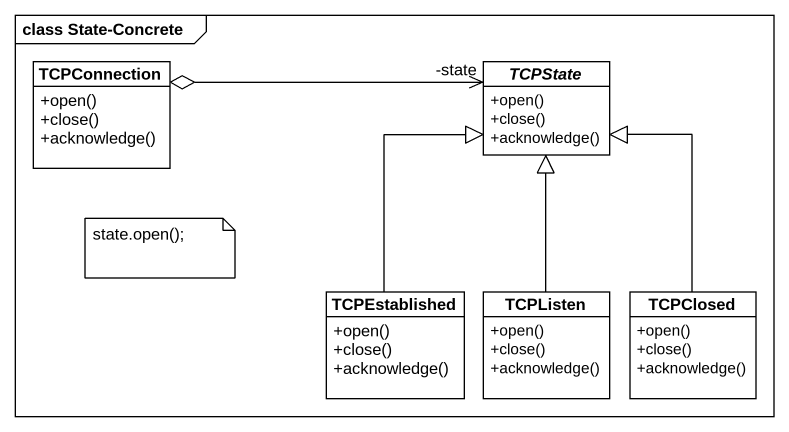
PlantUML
@startuml
mainframe class State-Concrete
hide circle
hide empty members
skinparam classAttributeIconSize 0
class TCPConnection {
  +open()
  +close()
  +acknowledge()
}
abstract class TCPState {
  +open()
  +close()
  +acknowledge()
}
class TCPEstablished {
  +open()
  +close()
  +acknowledge()
}
class TCPListen {
  +open()
  +close()
  +acknowledge()
}
class TCPClosed {
  +open()
  +close()
  +acknowledge()
}
TCPConnection o-right-> "-state" TCPState
TCPEstablished -up-|> TCPState
TCPListen -up-|> TCPState
TCPClosed -up-|> TCPState
note as N1
  state.open();
end note
@enduml
